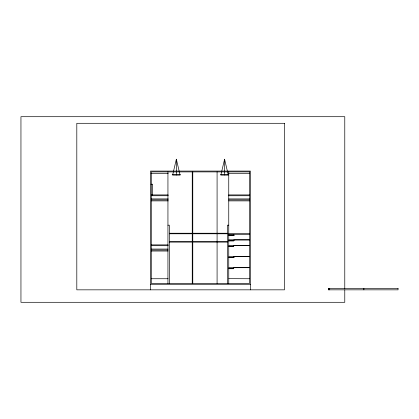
<?xml version="1.0" encoding="UTF-8"?>
<svg xmlns="http://www.w3.org/2000/svg" width="419" height="419" viewBox="0 0 419 419"><rect width="100%" height="100%" fill="white"/><g stroke="black" fill="none" stroke-linecap="round" stroke-linejoin="round"><path stroke-width="0.63" d="M176.352 159.225L172.638 175.016L180.065 175.016L176.352 159.225L176.352 175.016M224.579 159.225L220.865 175.016L228.292 175.016L224.579 159.225L224.579 175.016M151.013 173.534L168.208 173.534M228.25 173.534L249.572 173.534M172.178 174.781L180.526 174.781M220.404 174.781L228.753 174.781M151.013 184.229L152.673 184.229L152.673 195.196M151.285 194.919L168.098 194.919M228.674 194.919L249.572 194.919M151.285 195.741L168.302 195.741M228.25 195.757L249.572 195.741M151.285 198.92L168.208 198.92M228.743 198.92L249.572 198.92M151.285 199.905L168.208 199.905M228.743 199.905L249.572 199.905M151.285 200.884L168.208 200.884M228.743 200.884L249.572 200.884M167.94 225.181L169.328 225.181L169.328 283.469M228.753 225.181L227.365 225.181L227.365 283.469M169.328 233.236L192.237 233.236L192.237 171.895M227.365 233.236L192.782 233.236L192.782 171.895M228.674 233.509L249.572 233.509M169.328 233.781L192.237 233.781L192.237 241.559L169.328 241.559M227.365 233.781L192.782 233.781L192.782 241.559L227.365 241.559M228.512 234.326L249.572 234.394M228.507 235.148L234.336 235.148M228.596 235.258L233.797 235.258M228.512 235.42L233.734 235.42L233.734 234.394M228.261 235.677L234.012 235.677M228.832 239.809L249.572 239.809M249.572 239.946L233.734 239.946L233.734 240.972L228.512 240.972M228.507 240.7L234.336 240.7M169.328 242.109L192.237 242.109L192.237 283.469M227.365 242.109L192.782 242.109L192.782 283.469M151.285 244.885L168.098 244.885M228.832 245.361L249.572 245.361M249.572 245.497L233.734 245.497L233.734 246.524L228.512 246.524M151.285 245.702L168.302 245.717M228.512 246.246L233.734 246.246M151.285 249.059L168.098 249.059M151.285 250.038L168.098 250.038M151.285 251.023L168.098 251.023M228.832 256.465L249.572 256.465M249.572 256.601L233.734 256.601L233.734 257.622L228.512 257.622M228.507 257.35L234.336 257.35M228.832 267.563L249.572 267.563M249.572 267.704L233.734 267.704L233.734 268.726L228.512 268.726M228.512 268.453L233.734 268.453M151.285 278.74L168.098 278.74M228.832 278.666L249.572 278.74M150.468 284.286L250.389 284.286M363.875 288.45L363.875 289.838M344.774 288.576L344.774 116.702L20.95 116.702L20.95 302.298L344.774 302.298L344.774 289.88M329.701 288.45L329.701 289.838M328.889 288.45L328.889 289.838M250.389 289.838L250.389 171.078L150.468 171.078L150.468 289.838M228.753 171.895L228.753 283.469M217.084 171.895L217.084 283.469M167.94 171.895L167.94 283.469M284.464 123.301L76.808 123.301L76.808 289.838L284.464 289.838L284.464 123.301M249.572 171.895L151.285 171.895L151.285 283.469L249.572 283.469L249.572 171.895M398.05 288.45L328.37 288.45L328.37 289.838L398.05 289.838L398.05 288.45"/></g></svg>
